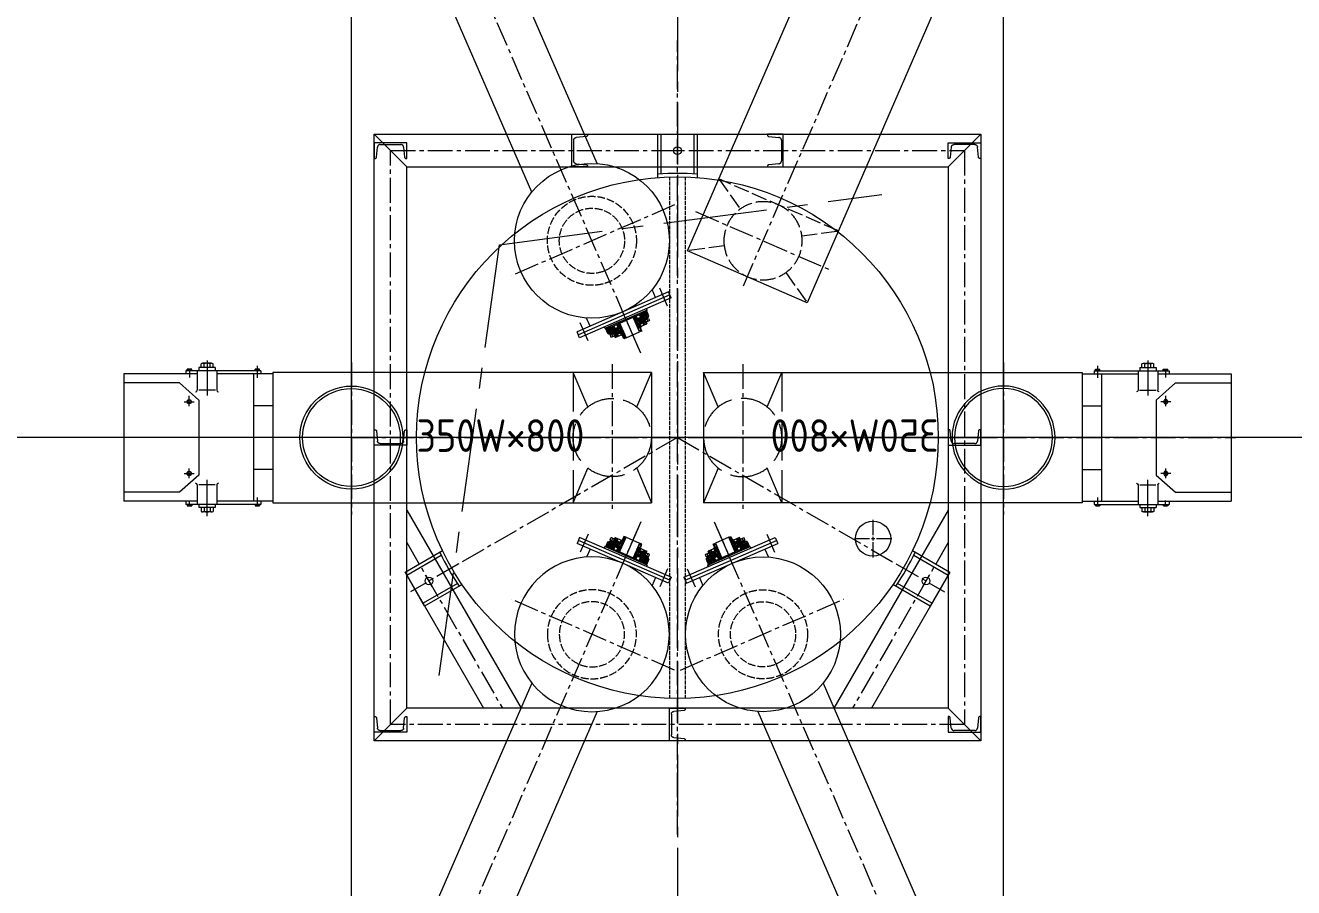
# Model space of a CAD drawing. Header units: millimetres. Extents: x 163705 to 1616509, y 81827 to 302547.
# Drawn here: x 1068985 to 1072875, y 145279 to 147924 of the extents above; entities that cross this region are included whole.
import ezdxf

# ---------------------------------------------------------------- set-up
doc = ezdxf.new("R2010")
doc.units = ezdxf.units.MM
doc.header["$LTSCALE"] = 10
for name, pattern in [('ACAD_ISO02W100', [15, 12, -3]), ('CENTER', [50.800000000000004, 31.75, -6.35, 6.35, -6.35]), ('CENTER2', [28.575000000000003, 19.05, -3.175, 3.175, -3.175])]:
    doc.linetypes.add(name, pattern=pattern)
for name, color, linetype, lineweight in [('1-中心线', 1, 'CENTER2', 0), ('1-剖面线', 8, 'Continuous', 0), ('1-文本', 4, 'Continuous', 0), ('1-标注', 3, 'Continuous', 0), ('1-虚线', 8, 'ACAD_ISO02W100', 0), ('1-设备轮廓', 2, 'Continuous', 18), ('1-轴线', 9, 'CENTER', 0)]:
    doc.layers.add(name, color=color, linetype=linetype, lineweight=lineweight)
doc.styles.add('HZ', font='gbenor.shx', dxfattribs={"bigfont": 'gbcbig.shx'})
doc.styles.get("Standard").update_dxf_attribs({"font": 'arial.ttf'})
doc.dimstyles.new('AM_GB50$2', dxfattribs={"dimscale": 50, "dimtxt": 3.5, "dimasz": 3.5, "dimexe": 1, "dimexo": 1, "dimgap": 1.5, "dimtad": 1, "dimdsep": 46, "dimtxsty": 'Standard', "dimcen": 0, "dimclrd": 256, "dimclre": 256, "dimclrt": 2, "dimadec": 0, "dimazin": 2, "dimtp": 0.1, "dimtm": 0.1, "dimtfac": 0.71, "dimtdec": 3, "dimtmove": 0, "dimatfit": 3, "dimfxl": 0, "dimlwd": -1, "dimlwe": -1, "dimarcsym": 0})

# ---------------------------------------------------------------- blocks, each defined once
blk = doc.blocks.new('10#')
blk.add_lwpolyline([(0, 1.164153218269348e-10), (48, 1.164153218269348e-10), (48, 2.564052239176817, 0.3853135861201811), (44.21791561986902, 6.74320843804162), (12.95421838830225, 9.869578161160462, -0.3853135861201812), (5.299999999988358, 18.32739427813794), (5.299999999988358, 50.00000000011642), (5.299999999988358, 81.67260572209489, -0.3853135861201812), (12.95421838830225, 90.13042183883954), (44.21791561986902, 93.2567915620748, 0.385313586120181), (48, 97.43594776082318), (48, 100.0000000001164), (0, 100.0000000001164), (0, 50.00000000011642)], format="xyb", close=True)
blk = doc.blocks.new('*U113')
at = {"layer": '1-中心线'}
for p, q in [((0, 10.8), (0, 57.5)), ((-57.5, 0), (-10.8, 0)), ((-5.4, 0), (5.4, 0)), ((0, -5.4), (0, 5.4)), ((10.8, 0), (57.5, 0)), ((0, -57.5), (0, -10.8))]:
    blk.add_line(p, q, dxfattribs=at)
blk = doc.blocks.new('A$C4D86169D1')
for p, q in [((-830.0000004007015, 829.9999999999418), (-930.0000004007015, 929.9999999999418)), ((830.0000004004687, 829.9999999999418), (930.0000004004687, 929.9999999999418)), ((-830, -222.3978297178401), (-479.13272240269, -830.1177812296082)), ((830, -222.3978297178401), (479.13272240269, -830.1177812296082)), ((-830, -422.3978297178401), (-594.6027762405574, -830.1177812296082)), ((830, -422.3978297178401), (594.6027762407903, -830.1177812296082)), ((-830.0000004007015, -829.9999999999418), (-930.0000004007015, -929.9999999999418)), ((830.0000004004687, -829.9999999999418), (930.0000004004687, -929.9999999999418))]:
    blk.add_line(p, q)
for points in [[(-930, 930), (930.11778122955, 930), (930.11778122955, -930.1177812296082), (-930, -930.1177812296082)], [(-830, 830), (830.11778122955, 830), (830.11778122955, -830.1177812296082), (-830, -830.1177812296082)]]:
    blk.add_lwpolyline(points, close=True)
at = {"layer": '1-中心线', "ltscale": 0.4}
for p, q in [((-7.566995918750763e-09, -1217.92550360637, -0.05273579608458812), (1.467997208237648e-07, 1217.925503686783, 0.05273579608458817)), ((-20.18415911751799, 880), (20.76031304523349, 880)), ((-995.9157921648584, 0), (980.9165051954333, 0)), ((0, 0), (-672.2575929183513, -388.1281022362527)), ((0, 0), (672.2575929183513, -388.1281022362527)), ((-830, -322.3978297178401), (-536.8677493217401, -830.1177812296082)), ((830, -322.3978297178401), (536.8677493217401, -830.1177812296082)), ((-672.2575929183513, -388.1281022362527), (-818.930888062343, -472.8099686705391)), ((672.2575929185841, -388.1281022361945), (818.930888062343, -472.8099686704809)), ((-752.0102757713757, -457.4799945498235), (-772.4825118528679, -422.0210415123147)), ((772.1944348891266, -422.5200054501765), (751.7221988076344, -457.9789584876853))]:
    blk.add_line(p, q, dxfattribs=at)
blk.add_lwpolyline([(-880, 880), (880.11778122955, 880), (880.11778122955, -880.1177812296082), (-880, -880.1177812296082)], close=True, dxfattribs=at)
at = {"layer": '1-虚线', "ltscale": 0.1}
for p, q in [((-24, 800), (-24, -800)), ((24, 800), (24, -800))]:
    blk.add_line(p, q, dxfattribs=at)
at = {"layer": '1-设备轮廓'}
for p, q in [((-50, 807.9473661429947), (-50, 930.0000000001746)), ((50, 930.0000000001746), (50, 807.9473661429947)), ((-830.4036255197134, -421.698729810887), (-724.7029440004844, -360.6724128823262)), ((724.7029440007173, -360.672412882268), (830.4036255197134, -421.6987298108288)), ((-674.7029440004844, -447.2749532607268), (-780.4036255197134, -508.3012701893458)), ((780.4036255197134, -508.3012701892876), (674.7029440007173, -447.2749532606686))]:
    blk.add_line(p, q, dxfattribs=at)
for points in [[(-60, 797.4238309665234), (-60, 930.0000000001746), (60, 930.0000000001746), (60, 797.4238309665234)], [(-660.5892952000722, -450.6734397103428), (-775.4036255197134, -516.9615242271684), (-835.4036255197134, -413.0384757730644), (-720.5892952000722, -346.7503912562388)], [(720.5892952000722, -346.7503912561806), (835.4036255197134, -413.0384757730062), (775.4036255197134, -516.9615242271102), (660.5892952000722, -450.6734397102846)]]:
    blk.add_lwpolyline(points, dxfattribs=at)
for centre, radius in [((0, 880), 12.00000000000001), ((0, 0), 800.0000000000002), ((600, -310), 54), ((-762.1023553302512, -440.0000000000582), 12.00000000000002), ((762.1023553302512, -439.9999999999418), 12.00000000000002)]:
    blk.add_circle(centre, radius, dxfattribs=at)
for centre, radius, start, end in [((0, 100), 710.0000000000001, 85.1523215209705, 94.84767847902951), ((-86.6025403784588, -50), 710.0000000000005, 205.1523215208773, 214.8476784791389), ((86.6025403784588, -50), 710.0000000000002, 325.152321520878, 334.8476784791227)]:
    blk.add_arc(centre, radius, start, end, dxfattribs=at)
at = {"layer": '1-中心线'}
blk.add_blockref('*U113', (600, -310), dxfattribs=at)
at = {"layer": '1-虚线'}
for p, rotation in [((-930.0000004007015, 903.9999999998836), 270), ((324.2880769637413, 930), 180), ((930.0000004004687, -23.88221877027536), 90), ((930.0000004004687, -903.9999999998836), 90)]:
    blk.add_blockref('10#', p, dxfattribs=dict(at, rotation=rotation))
at = {"layer": '1-虚线', "xscale": -1}
for p, rotation in [((-323.7119230362587, 930), 180), ((930.0000004004687, 903.9999999998836), 89.99999999999993), ((-930.0000004007015, -23.88221877027536), 270), ((-24, -830.1177812296082), 180), ((-930.0000004007015, -903.9999999998836), 270)]:
    blk.add_blockref('10#', p, dxfattribs=dict(at, rotation=rotation))
blk = doc.blocks.new('UCF209')
at = {"layer": '1-虚线'}
h = blk.add_hatch(dxfattribs=at)
h.set_pattern_fill('ANSI31', color=256, angle=120, style=0)
h.set_pattern_definition([(165, (-5313.952276296426, -2187.903031016817), (-0.8217504682005041, -3.066814498467791), [])])
edge = h.paths.add_edge_path()
edge.add_line((-12, 52.49999999999955), (-35, 52.49999999999955))
edge.add_line((-12, 68.49999999999955), (-12, 52.49999999999955))
edge.add_line((-12, 68.49999999999955), (3, 68.49999999999955))
edge.add_line((3, 68.49999999999955), (3, 52.49999999999955))
edge.add_line((0, 52.49999999999955), (3, 52.49999999999955))
edge.add_line((0, 52.49999999999955), (0, 42.49999999999955))
edge.add_line((0, 42.49999999999955), (-35, 42.49999999999955))
edge.add_line((-35, 52.49999999999955), (-35, 42.49999999999955))
edge = h.paths.add_edge_path()
edge.add_line((-12, -52.50000000000045), (-35, -52.50000000000045))
edge.add_line((-35, -42.50000000000045), (-35, -52.50000000000045))
edge.add_line((0, -42.50000000000045), (-35, -42.50000000000045))
edge.add_line((0, -42.50000000000045), (0, -52.50000000000045))
edge.add_line((0, -52.50000000000045), (3, -52.50000000000045))
edge.add_line((3, -52.50000000000045), (3, -68.50000000000045))
edge.add_line((-12, -68.50000000000045), (3, -68.50000000000045))
edge.add_line((-12, -52.50000000000045), (-12, -68.50000000000045))
h = blk.add_hatch(dxfattribs=at)
h.set_pattern_fill('ANSI31', color=256, angle=30, style=0)
h.set_pattern_definition([(74.99999999999999, (-5313.952276296426, -2187.903031016817), (-3.066814498467791, 0.8217504682005039), [])])
edge = h.paths.add_edge_path()
edge.add_line((-28.5, 35.29999999999973), (-23.14246303549953, 35.29999999999973))
edge.add_line((-28.5, 41.4246303543996), (-28.5, 35.29999999999973))
edge.add_spline(control_points=[(-28.5, 41.4246303543996), (-27.9688452137998, 41.54644122939953), (-27.43544611899779, 41.65801497999973), (-26.89999999999782, 41.7593103391996)], knot_values=[0, 0, 0, 0, 1, 1, 1, 1], weights=[1, 0.9998767124, 0.9998767124, 1], degree=3, periodic=0)
edge.add_line((-26.89999999999782, 35.29999999999973), (-26.89999999999782, 41.7593103391996))
edge.add_line((-26.89999999999782, 35.29999999999973), (-23.89999999999782, 35.29999999999973))
edge.add_line((-23.89999999999782, 35.29999999999973), (-23.89999999999782, 42.2165844189999))
edge.add_spline(control_points=[(-23.89999999999782, 42.21658441899945), (-19.07819745919915, 42.77624202209972), (-14.23134884419778, 42.50968080959956), (-9.5, 41.4246303543996)], knot_values=[0, 0, 0, 0, 1, 1, 1, 1], weights=[1, 0.9903342112000001, 0.9903342112000001, 1], degree=3, periodic=0)
edge.add_line((-9.5, 41.4246303543996), (-9.5, 35.29999999999973))
edge.add_line((-14.85753696459869, 35.29999999999973), (-9.5, 35.29999999999973))
edge.add_spline(control_points=[(-23.14246303549953, 35.29999999999973), (-20.9539919978979, 38.53773584909959), (-17.04600800219669, 38.53773584909959), (-14.85753696459869, 35.29999999999973)], knot_values=[0, 0, 0, 0, 1, 1, 1, 1], weights=[1, 0.7066666667, 0.7066666667, 1], degree=3, periodic=0)
edge = h.paths.add_edge_path()
edge.add_line((-9.5, -35.30000000000018), (-9.5, -41.42463035440005))
edge.add_spline(control_points=[(-28.5, -41.42463035440051), (-22.22100024939937, -42.86460693649997), (-15.77899975069886, -42.86460693649997), (-9.5, -41.42463035440051)], knot_values=[0, 0, 0, 0, 1, 1, 1, 1], weights=[1, 0.9831314565000001, 0.9831314565000001, 1], degree=3, periodic=0)
edge.add_line((-28.5, -35.30000000000018), (-28.5, -41.42463035440005))
edge.add_line((-28.5, -35.30000000000018), (-23.14246303549953, -35.30000000000018))
edge.add_spline(control_points=[(-23.14246303549953, -35.30000000000018), (-20.9539919978979, -38.53773584900046), (-17.04600800219669, -38.53773584900046), (-14.85753696459869, -35.30000000000018)], knot_values=[0, 0, 0, 0, 1, 1, 1, 1], weights=[1, 0.7066666667, 0.7066666667, 1], degree=3, periodic=0)
edge.add_line((-14.85753696459869, -35.30000000000018), (-9.5, -35.30000000000018))
h = blk.add_hatch(dxfattribs=at)
h.set_pattern_fill('ANSI31', color=256, style=0)
h.set_pattern_definition([(45, (-5313.952276296426, -2187.903031016817), (-2.245064030267288, 2.245064030267288), [])])
edge = h.paths.add_edge_path()
edge.add_line((-49.19999999999709, 22.49999999999955), (3.623767952376511e-12, 22.49999999999955))
edge.add_line((-49.19999999999709, 29.69999999999982), (-49.19999999999709, 22.5))
edge.add_line((-49.19999999999709, 29.69999999999982), (-45.19999999999709, 29.69999999999982))
edge.add_line((-45.19999999999709, 22.49999999999955), (-45.19999999999709, 29.69999999999936))
edge.add_line((-45.19999999999709, 22.49999999999955), (-37.19999999999709, 22.49999999999955))
edge.add_line((-37.19999999999709, 22.49999999999955), (-37.19999999999709, 29.69999999999936))
edge.add_line((-37.19999999999709, 29.69999999999982), (-23.14246303549589, 29.69999999999982))
edge.add_spline(control_points=[(-14.85753696459869, 29.69999999999982), (-17.04600800219669, 26.46226415099954), (-20.9539919978979, 26.46226415099954), (-23.14246303549953, 29.69999999999982)], knot_values=[0, 0, 0, 0, 1, 1, 1, 1], weights=[1, 0.7066666667, 0.7066666667, 1], degree=3, periodic=0)
edge.add_line((-14.85753696459869, 29.69999999999982), (-1.77635683940025e-15, 29.69999999999982))
edge.add_line((0, 29.69999999999982), (0, 22.5))
edge = h.paths.add_edge_path()
edge.add_line((0, -22.50000000000045), (0, -29.70000000000027))
edge.add_line((-14.85753696459869, -29.70000000000027), (-1.77635683940025e-15, -29.70000000000027))
edge.add_spline(control_points=[(-14.85753696459869, -29.70000000000027), (-17.04600800219669, -26.46226415089993), (-20.9539919978979, -26.46226415089993), (-23.14246303549953, -29.70000000000027)], knot_values=[0, 0, 0, 0, 1, 1, 1, 1], weights=[1, 0.7066666667, 0.7066666667, 1], degree=3, periodic=0)
edge.add_line((-49.19999999999709, -29.70000000000027), (-23.14246303549589, -29.70000000000027))
edge.add_line((-49.19999999999709, -22.50000000000045), (-49.19999999999709, -29.70000000000027))
edge.add_line((-49.19999999999709, -22.50000000000045), (3.623767952376511e-12, -22.50000000000045))
for p, q in [((-35, 29.69999999999982), (-35, 52.49999999999955)), ((-12, 52.49999999999955), (-35, 52.49999999999955)), ((0, 42.49999999999955), (-35, 42.49999999999955)), ((-19, 42.49999999999955), (-35, 42.49999999999955)), ((-29.89999999999782, 62.99999999999955), (-28.9621778264991, 64.62435565299984)), ((-29.89999999999782, 62.99987709689958), (-29.89999999999782, 52.49999984059968)), ((-22.19999999999709, 64.62435565299984), (-28.9621778264991, 64.62435565299984)), ((-22.19999999999709, 58.56217782649946), (-28.9621778264991, 58.56217782649946)), ((-28.5, 41.4246303543996), (-28.5, 29.69999999999982)), ((-23.89999999999782, 42.21658441899945), (-26.89999999999782, 41.7593103391996)), ((-26.89999999999782, 35.29999999999973), (-26.89999999999782, 41.7593103391996)), ((-23.89999999999782, 35.29999999999973), (-23.89999999999782, 42.21658441899945)), ((-22.19999999999709, 52.50000100049965), (-22.19999999999709, 64.62435565299984)), ((-21.09999999999854, 61.89999999999964), (-22.19999999999709, 62.99999999999955)), ((-21.09999999999854, 52.49999999999955), (-21.09999999999854, 63.19999999999982)), ((-17.5, 63.19999999999982), (-21.09999999999854, 63.19999999999982)), ((-17.5, 52.49999999999955), (-17.5, 66.49999999999955)), ((-15, 66.49999999999955), (-17.5, 66.49999999999955)), ((-15, 52.49999999999955), (-15, 68.49999999999955)), ((-15, 68.49999999999955), (3, 68.49999999999955)), ((-12, 68.49999999999955), (-12, 52.49999999999955)), ((-9.5, 41.4246303543996), (-9.5, 29.69999999999982)), ((0, 22.49999999999955), (0, 52.49999999999955)), ((0, 52.49999999999955), (3, 52.49999999999955)), ((3, 68.49999999999955), (3, 22.49999999999955)), ((-49.19999999999709, 29.69999999999982), (-49.19999999999709, 22.49999999999955)), ((-45.19999999999709, 29.69999999999982), (-49.19999999999709, 29.69999999999982)), ((-45.19999999999709, 29.69999999999982), (-44.39999999999782, 30.49999999999955)), ((-45.19999999999709, 22.49999999999955), (-45.19999999999709, 29.69999999999982)), ((-45.19999999999709, 29.69999999999982), (-37.19999999999709, 29.69999999999982)), ((-44.39999999999782, 22.49999999999955), (-45.19999999999709, 23.29999999999973)), ((-45.19999999999709, 23.29999999999973), (-37.19999999999709, 23.29999999999973)), ((-44.79999999999927, 22.90000000000055), (-44.79999999999927, 30.099999999999)), ((-44.39999999999782, 30.49999999999955), (-38, 30.49999999999955)), ((-37.19999999999709, 29.69999999999982), (-38, 30.49999999999955)), ((-38, 22.49999999999955), (-37.19999999999709, 23.29999999999973)), ((-37.59999999999854, 22.90000000000009), (-37.59999999999854, 30.09999999999945)), ((-37.19999999999709, 22.49999999999955), (-37.19999999999709, 29.69999999999982)), ((-23.14246303549953, 29.69999999999982), (-37.19999999999709, 29.69999999999982)), ((-28.5, 35.29999999999973), (-23.14246303549953, 35.29999999999973)), ((-14.85753696459869, 35.29999999999973), (-9.5, 35.29999999999973)), ((-14.85753696459869, 29.69999999999982), (0, 29.69999999999982)), ((-49.19999999999709, -22.50000000000045), (-49.19999999999709, -29.70000000000027)), ((-49.19999999999709, -29.70000000000027), (-23.14246303549953, -29.70000000000027)), ((-35, -52.50000000000045), (-35, -29.70000000000027)), ((-28.5, -41.42463035440051), (-28.5, -29.70000000000027)), ((-28.5, -35.30000000000018), (-23.14246303549953, -35.30000000000018)), ((-14.85753696459869, -29.70000000000027), (0, -29.70000000000027)), ((-14.85753696459869, -35.30000000000018), (-9.5, -35.30000000000018)), ((-9.5, -41.42463035440051), (-9.5, -29.70000000000027)), ((0, -52.50000000000045), (0, -22.50000000000045)), ((3, -22.50000000000045), (3, -68.50000000000045)), ((0, -42.50000000000045), (-35, -42.50000000000045)), ((-19, -42.50000000000045), (-35, -42.50000000000045)), ((-12, -52.50000000000045), (-35, -52.50000000000045)), ((-29.89999999999782, -52.50000015940032), (-29.89999999999782, -62.99987709680045)), ((-29.89999999999782, -63.00000000000045), (-28.9621778264991, -64.6243556530003)), ((-22.19999999999709, -58.56217782650037), (-28.9621778264991, -58.56217782650037)), ((-22.19999999999709, -64.6243556530003), (-28.9621778264991, -64.6243556530003)), ((-22.19999999999709, -64.6243556530003), (-22.19999999999709, -52.49999899950035)), ((-21.09999999999854, -61.90000000000055), (-22.19999999999709, -63.00000000000045)), ((-21.09999999999854, -63.19993507800018), (-21.09999999999854, -52.50000000000045)), ((-17.5, -63.20000000000027), (-21.09999999999854, -63.20000000000027)), ((-17.5, -66.50000000000045), (-17.5, -52.50000000000045)), ((-15, -66.50000000000045), (-17.5, -66.50000000000045)), ((-15, -68.50000000000045), (-15, -52.50000000000045)), ((-15, -68.50000000000045), (3, -68.50000000000045)), ((-12, -52.50000000000045), (-12, -68.50000000000045)), ((0, -52.50000000000045), (3, -52.50000000000045))]:
    blk.add_line(p, q)
for centre in [(-19, 32.49999999999955), (-19, -32.50000000000045)]:
    blk.add_circle(centre, 5)
for start, end in [(100.7125798360321, 102.9164173475355), (77.08358265246453, 96.62058958898419), (257.0835826525716, 282.9164173474284)]:
    blk.add_arc((-19, -4.547473508864641e-13), 42.5, start, end)
for points, knots in [([(-28.9621778264991, 64.62435565299984), (-29.10207014119806, 64.38205505639962), (-29.35897661939816, 63.89459497789949), (-29.66157472049963, 63.13875929809956), (-29.85518031759784, 62.37047265079946), (-29.89999999569773, 61.85034181239962), (-29.89999999999782, 61.59326673979967)], [0, 0, 0, 0, 0.2616425824, 0.5144966047, 0.7595944208, 1, 1, 1, 1]), ([(-29.89999999999782, 61.59326673979967), (-29.89999997289851, 61.33619124119969), (-29.855180444898, 60.81605979909955), (-29.66157422669858, 60.04777284919965), (-29.3589762285992, 59.29193759959981), (-29.10206993159954, 58.80447806009943), (-28.9621778264991, 58.56217782649946)], [0, 0, 0, 0, 0.2404059757, 0.4855039262, 0.7383578115999999, 1, 1, 1, 1]), ([(-28.9621778264991, 58.56217782649946), (-29.24651387839913, 57.5772088500994), (-29.60197244359733, 56.07559609429973), (-29.8562373534005, 54.0389314058998), (-29.9000000080996, 53.01279445699947), (-29.89999999999782, 52.50000000039972)], [0, 0, 0, 0, 0.499901179, 0.7499517164, 1, 1, 1, 1]), ([(-29.89999999999782, -52.49999999960028), (-29.8999999919979, -53.01279449910044), (-29.85623737159767, -54.03893150320027), (-29.60197240809794, -56.0755961875002), (-29.24651386349797, -57.57720890140035), (-28.9621778264991, -58.56217782650037)], [0, 0, 0, 0, 0.2500483045, 0.5000988473, 1, 1, 1, 1]), ([(-28.9621778264991, -58.56217782650037), (-29.10207031199752, -58.80447871890055), (-29.35897691559876, -59.29193920060061), (-29.6615751424979, -60.04777520380048), (-29.85518018560106, -60.81606161990021), (-29.89999999410065, -61.33619200260046), (-29.89999999999782, -61.59326673950045)], [0, 0, 0, 0, 0.2616429035, 0.514496999, 0.7595947332999999, 1, 1, 1, 1]), ([(-29.89999999999782, -61.59326673950045), (-29.90000000589862, -61.85034149790044), (-29.85518018549919, -62.37047191040028), (-29.66157512149948, -63.13875833060047), (-29.35897690209822, -63.89459431380055), (-29.10207030709716, -64.38205476890062), (-28.9621778264991, -64.6243556530003)], [0, 0, 0, 0, 0.2404052867, 0.4855030271, 0.7383571058, 1, 1, 1, 1])]:
    blk.add_open_spline(points, degree=3, knots=knots)
at = {"layer": '1-中心线'}
for p, q in [((1.342041142706876, 32.49999999999955), (-37.59744239826978, 32.49999999999955)), ((1.092991928177071, -32.50000000000045), (-37.24817751062801, -32.50000000000045))]:
    blk.add_line(p, q, dxfattribs=at)
blk = doc.blocks.new('∅219×1500')
for p, q in [((2087.5, 153.0000000004657), (2087.5, -153)), ((2107.5, 153.0000000004657), (2087.5, 153.0000000004657)), ((2097.5, 153.0000000004657), (2097.5, -153)), ((2107.5, 153.0000000004657), (2107.5, -153)), ((1639.248962042853, 109.5), (200, 109.5)), ((2087.5, 109.5), (2060.751037956681, 109.5)), ((2112.5, 70.99999999962165), (2107.5, 70.99999999962165)), ((2112.5, 70.99999999962165), (2112.50000000502, -70.99999999949068)), ((2112.500000002532, -70.99999999949068), (2107.500000002517, -70.9999999996653)), ((1639.248962042853, -109.5), (200, -109.5)), ((2087.5, -109.5), (2060.751037956681, -109.5)), ((2107.5, -153), (2087.5, -153))]:
    blk.add_line(p, q)
for points in [[(2112.5, -22.49999999992724), (2164.699999999997, -22.49999999992724), (2164.699999999997, 22.50000000007276), (2112.5, 22.50000000007276)], [(2112.5, 22.50000000007276), (2112.5, -22.49999999992724)], [(2115.5, -22.49999999992724), (2115.5, 22.50000000007276)]]:
    blk.add_lwpolyline(points)
blk.add_circle((1850, 0), 237.49999999996)
at = {"layer": '1-中心线', "ltscale": 0.4}
for p, q in [((1850, 276.362177035553), (1850, -270.185845967455)), ((2226, 0), (-831.0824712244066, 0))]:
    blk.add_line(p, q, dxfattribs=at)
at = {"layer": '1-中心线'}
for p, q in [((2126.500957870856, 133.0000000004657), (2066.500957870856, 133.0000000004657)), ((2126.500957870856, -133), (2066.500957870856, -133))]:
    blk.add_line(p, q, dxfattribs=at)
at = {"layer": '1-中心线', "ltscale": 3}
blk.add_line((2210.800000000003, 2.328306436538696e-10), (2115.469934727385, 2.328306436538696e-10), dxfattribs=at)
at = {"layer": '1-虚线', "ltscale": 0.2}
for radius in [136.5, 100]:
    blk.add_circle((1850, 0), radius, dxfattribs=at)
at = {"xscale": -1}
blk.add_blockref('UCF209', (2115.5, 7.275957614183426e-11), dxfattribs=at)
blk = doc.blocks.new('350W×1900')
for p, q in [((1969.999999999993, 199.9999999999884), (-241.4424835859099, 200.0000000000038)), ((1969.999999999993, -200.0000000000116), (1969.999999999993, 199.9999999999884)), ((-241.4424835859099, -199.9999999999962), (1969.999999999993, -200.0000000000116))]:
    blk.add_line(p, q)
at = {"layer": '1-中心线', "lineweight": 18, "ltscale": 0.4}
blk.add_line((1849.999999999985, 225.5034084462424), (1850, -225.5034084462494), dxfattribs=at)
at = {"layer": '1-中心线', "ltscale": 0.4}
blk.add_line((2001.066454600759, -1.074340616469271e-11), (-712.1439725465752, 3.808509063674137e-12), dxfattribs=at)
at = {"layer": '1-虚线', "ltscale": 0.4}
for p, q in [((1729.999999999996, -200.0000000000116), (1729.999999999996, 199.9999999999884)), ((1729.999999999996, 199.9999999999884), (1788.260509348692, 102.8991510854972)), ((1911.739490651295, 102.8991510854963), (1969.999999999993, 199.9999999999884)), ((1788.260509348692, -102.8991510855164), (1729.999999999996, -200.0000000000099)), ((1911.739490651294, -102.8991510855159), (1969.999999999993, -200.0000000000116))]:
    blk.add_line(p, q, dxfattribs=at)
blk.add_circle((1849.999999999993, -9.464429240324534e-12), 120, dxfattribs=at)
blk = doc.blocks.new('350w×850')
for p, q in [((-697.6935112633946, 194.9999999999891), (-697.6935112633946, -195.0000000000109)), ((-472.8331356526614, 195.0000000000036), (-697.6935112633946, 195.0000000000036)), ((-507.6935112633946, 205.0000000000036), (-507.6935112633946, 195.0000000000036)), ((-277.6935112633946, 205.0000000000036), (-507.6935112633946, 205.0000000000036)), ((-503.6217144936818, 205.0000000000036), (-503.6217144936672, 209.3009497614148)), ((-489.7653080331074, 205.0000000000036), (-503.6217144936672, 205.0000000000036)), ((-500.1576128785091, 209.8000000000065), (-501.8896636861464, 209.7999999999629)), ((-491.4973588406865, 209.8000000000065), (-500.1576128785091, 209.8000000000065)), ((-500.1576128785091, 205.0000000000036), (-500.1576128785382, 209.3009497614439)), ((-493.2294096482801, 205.0000000000036), (-493.2294096482801, 209.3009497614585)), ((-489.7653080331074, 205.0000000000036), (-489.765308033122, 209.3009497614585)), ((-472.8331356526614, 205.0000000000036), (-472.8331356526614, 145.0000000000036)), ((-467.8331356526469, 215.0000000000036), (-467.8331356526469, 205.0000000000036)), ((-417.8331356526614, 215.0000000000036), (-467.8331356526469, 215.0000000000036)), ((-461.3083442667703, 215.0000000000036), (-461.3083442667266, 226.4691993637716)), ((-461.3083442667703, 215.0000000000036), (-461.3083442667266, 226.4691993637716)), ((-424.3579270385962, 215.0000000000036), (-461.3083442667266, 215.0000000000036)), ((-424.3579270385962, 215.0000000000036), (-461.3083442667266, 215.0000000000036)), ((-452.0707399596722, 227.799999999992), (-456.6895421133668, 227.7999999999047)), ((-452.0707399596722, 227.799999999992), (-456.6895421133668, 227.7999999999047)), ((-428.9767291921453, 227.799999999992), (-452.0707399596722, 227.799999999992)), ((-428.9767291921453, 227.799999999992), (-452.0707399596722, 227.799999999992)), ((-452.0707399596722, 215.0000000000036), (-452.0707399597159, 226.4691993638298)), ((-452.0707399596722, 215.0000000000036), (-452.0707399597159, 226.4691993638298)), ((-433.5955313456943, 215.0000000000036), (-433.5955313456943, 226.469199363888)), ((-433.5955313456943, 215.0000000000036), (-433.5955313456943, 226.469199363888)), ((-424.3579270385962, 215.0000000000036), (-424.3579270386399, 226.4691993639026)), ((-424.3579270385962, 215.0000000000036), (-424.3579270386399, 226.4691993639026)), ((-417.8331356526614, 215.0000000000036), (-417.8331356526614, 205.0000000000036)), ((-412.8331356526614, 205.0000000000036), (-412.8331356526614, 145.0000000000036)), ((-241.4424835858663, 195.0000000000036), (-412.8331356526614, 195.0000000000036)), ((-300.8067029544181, 195.0000000000036), (-300.8067029544181, -194.9999999999964)), ((-295.6217144936818, 205.0000000000036), (-295.6217144936672, 209.3009497614148)), ((-281.7653080331074, 205.0000000000036), (-295.6217144936672, 205.0000000000036)), ((-292.1576128785091, 209.799999999992), (-293.8896636861464, 209.7999999999629)), ((-283.4973588406865, 209.799999999992), (-292.1576128785091, 209.799999999992)), ((-292.1576128785091, 205.0000000000036), (-292.1576128785382, 209.3009497614294)), ((-285.2294096482801, 205.0000000000036), (-285.2294096482801, 209.3009497614585)), ((-281.7653080331074, 205.0000000000036), (-281.765308033122, 209.3009497614585)), ((-277.6935112633946, 205.0000000000036), (-277.6935112633946, 195.0000000000036)), ((920.0000000000372, 199.9999999999866), (-241.4424835858663, 200.0000000000036)), ((-241.4424835858663, 200.0000000000036), (-241.4424835858663, -199.9999999999964)), ((920.0000000000396, 199.9999999999855), (920.0000000000479, -200.0000000000128)), ((-527.6935112633946, 167.5000000000036), (-697.6935112633946, 167.5000000000036)), ((-467.6935112633946, 115.0000000000036), (-527.6935112633946, 167.5000000000036)), ((-417.2148546260578, 145.0000000000036), (-468.4514166792796, 145.0000000000036)), ((-467.6935112633946, 115.0000000000036), (-467.6935112633946, -114.9999999999964)), ((-241.4424835858663, 97.50000000000364), (-300.8067029544181, 97.50000000000364)), ((-467.6935112633946, -114.9999999999964), (-527.6935112633946, -167.4999999999964)), ((-241.4424835858663, -97.49999999999636), (-300.8067029544181, -97.49999999999636)), ((-472.833135652676, -145.0000000000109), (-472.8331356526614, -204.9999999999964)), ((-418.151910494169, -145.0000000000109), (-467.5143608113285, -145.0000000000109)), ((-412.8331356526614, -145.0000000000109), (-412.8331356526614, -204.9999999999964)), ((-527.6935112633946, -167.4999999999964), (-697.6935112633946, -167.4999999999964)), ((-472.8331356526614, -194.9999999999964), (-697.6935112633946, -194.9999999999964)), ((-507.6935112633946, -194.9999999999964), (-507.6935112633946, -204.9999999999964)), ((-277.6935112633946, -204.9999999999964), (-507.6935112633946, -204.9999999999964)), ((-489.7653080331074, -205.0000000000109), (-503.6217144936672, -205.0000000000109)), ((-503.6217144936818, -205.0000000000109), (-503.6217144936672, -209.3009497614221)), ((-500.1576128785091, -209.8000000000138), (-501.8896636861464, -209.7999999999702)), ((-500.1576128785091, -205.0000000000109), (-500.1576128785382, -209.3009497614512)), ((-491.4973588406865, -209.8000000000138), (-500.1576128785091, -209.8000000000138)), ((-493.2294096482801, -205.0000000000109), (-493.2294096482801, -209.3009497614657)), ((-489.7653080331074, -205.0000000000109), (-489.765308033122, -209.3009497614657)), ((-467.8331356526323, -204.9999999999964), (-467.8331356526323, -215.0000000000109)), ((-417.8331356526614, -215.0000000000109), (-467.8331356526469, -215.0000000000109)), ((-417.8331356526614, -215.0000000000109), (-467.8331356526469, -215.0000000000109)), ((-424.3579270385962, -215.0000000000109), (-461.3083442667266, -215.0000000000109)), ((-461.3083442667703, -215.0000000000109), (-461.3083442667266, -226.4691993637789)), ((-424.3579270385962, -215.0000000000109), (-461.3083442667266, -215.0000000000109)), ((-461.3083442667703, -215.0000000000109), (-461.3083442667266, -226.4691993637789)), ((-452.0707399596722, -227.7999999999993), (-456.6895421133668, -227.799999999912)), ((-452.0707399596722, -227.7999999999993), (-456.6895421133668, -227.799999999912)), ((-452.0707399596722, -215.0000000000109), (-452.0707399597159, -226.4691993638371)), ((-452.0707399596722, -215.0000000000109), (-452.0707399597159, -226.4691993638371)), ((-428.9767291921453, -227.7999999999993), (-452.0707399596722, -227.7999999999993)), ((-428.9767291921453, -227.7999999999993), (-452.0707399596722, -227.7999999999993)), ((-433.5955313456943, -215.0000000000109), (-433.5955313456943, -226.4691993638953)), ((-433.5955313456943, -215.0000000000109), (-433.5955313456943, -226.4691993638953)), ((-424.3579270385962, -215.0000000000109), (-424.3579270386399, -226.4691993639099)), ((-424.3579270385962, -215.0000000000109), (-424.3579270386399, -226.4691993639099)), ((-417.8331356526614, -204.9999999999964), (-417.8331356526614, -215.0000000000109)), ((-241.4424835858663, -194.9999999999964), (-412.8331356526614, -194.9999999999964)), ((-281.7653080331074, -205.0000000000109), (-295.6217144936672, -205.0000000000109)), ((-295.6217144936818, -205.0000000000109), (-295.6217144936672, -209.3009497614221)), ((-292.1576128785091, -209.7999999999993), (-293.8896636861464, -209.7999999999702)), ((-292.1576128785091, -205.0000000000109), (-292.1576128785382, -209.3009497614366)), ((-283.4973588406865, -209.7999999999993), (-292.1576128785091, -209.7999999999993)), ((-285.2294096482801, -205.0000000000109), (-285.2294096482801, -209.3009497614657)), ((-281.7653080331074, -205.0000000000109), (-281.765308033122, -209.3009497614657)), ((-277.6935112633946, -194.9999999999964), (-277.6935112633946, -204.9999999999964)), ((-241.4424835858663, -199.9999999999964), (920.0000000000501, -200.0000000000128))]:
    blk.add_line(p, q)
for points in [[(-501.1576128785237, 104.0000000000036), (-504.6217144936672, 110.0000000000036), (-501.1576128785237, 116.0000000000036), (-494.2294096482656, 116.0000000000036), (-490.765308033122, 110.0000000000036), (-494.2294096482656, 104.0000000000036)], [(-501.1576128785237, -115.9999999999964), (-504.6217144936672, -109.9999999999964), (-501.1576128785237, -103.9999999999964), (-494.2294096482656, -103.9999999999964), (-490.765308033122, -109.9999999999964), (-494.2294096482656, -115.9999999999964)]]:
    blk.add_lwpolyline(points, close=True)
for centre, radius in [((4.365574568510056e-11, -3.268496584496461e-12), 158), ((4.365574568510056e-11, -3.268496584496461e-12), 150), ((-497.6935112633946, 110.0000000000036), 6), ((-497.6935112633946, -109.9999999999964), 6)]:
    blk.add_circle(centre, radius)
for centre, radius, start, end in [((-501.8896636860736, 206.5447654667405), 3.255234533227576, 57.85378316567922, 122.1462168343208), ((-496.6935112634092, 200.80020282025), 9, 67.36245657748452, 112.6375434225155), ((-491.4973588406865, 206.5447654667696), 3.255234533227576, 57.85378316567922, 122.1462168382524), ((-456.6895421131776, 219.1193745779638), 8.680625421940205, 57.85378316567922, 122.1462168343208), ((-456.6895421131776, 219.1193745779638), 8.680625421940205, 57.85378316567922, 122.1462168343208), ((-442.8331356527051, 203.8005408540084), 24, 67.36245657748452, 112.6375434225155), ((-442.8331356527051, 203.8005408540084), 24, 67.36245657748452, 112.6375434225155), ((-428.9767291921453, 219.1193745780656), 8.680625421940205, 57.85378316567922, 122.1462168382524), ((-428.9767291921453, 219.1193745780656), 8.680625421940205, 57.85378316567922, 122.1462168382524), ((-293.8896636860736, 206.5447654667259), 3.255234533227576, 57.85378316567922, 122.1462168343208), ((-288.6935112634092, 200.80020282025), 9, 67.36245657748452, 112.6375434225155), ((-283.4973588406865, 206.5447654667696), 3.255234533227576, 57.85378316567922, 122.1462168382524), ((-477.833135652676, 145.0000000000036), 5, 270, 0), ((-407.8331356526614, 145.0000000000036), 5, 180, 270), ((-477.833135652676, -145.0000000000109), 5, 0, 90), ((-407.8331356526614, -145.0000000000109), 5, 90, 180), ((-501.8896636860736, -206.5447654667478), 3.255234533227576, 237.8537831656793, 302.1462168343207), ((-496.6935112634092, -200.8002028202573), 9, 247.3624565774846, 292.6375434225155), ((-491.4973588406865, -206.5447654667769), 3.255234533227576, 237.8537831617476, 302.1462168343207), ((-456.6895421131776, -219.119374577971), 8.680625421940205, 237.8537831656793, 302.1462168343207), ((-456.6895421131776, -219.119374577971), 8.680625421940205, 237.8537831656793, 302.1462168343207), ((-442.8331356527051, -203.8005408540157), 24, 247.3624565774846, 292.6375434225155), ((-442.8331356527051, -203.8005408540157), 24, 247.3624565774846, 292.6375434225155), ((-428.9767291921453, -219.1193745780583), 8.680625421940205, 237.8537831617476, 302.1462168343207), ((-428.9767291921453, -219.1193745780583), 8.680625421940205, 237.8537831617476, 302.1462168343207), ((-293.8896636860736, -206.5447654667332), 3.255234533227576, 237.8537831656793, 302.1462168343207), ((-288.6935112634092, -200.8002028202573), 9, 247.3624565774846, 292.6375434225155), ((-283.4973588406865, -206.5447654667769), 3.255234533227576, 237.8537831617476, 302.1462168343207)]:
    blk.add_arc(centre, radius, start, end)
at = {"layer": '1-中心线'}
for p, q in [((-442.8331356526614, 236.2358190928971), (-442.8331356526614, 128.6552219198238)), ((-496.6935112634092, 210.7915071255156), (-496.6935112634237, 204.017765654502)), ((-496.6935112633946, 205.0000000000036), (-496.6935112633946, 184.2725466274896)), ((-288.6935112633946, 220.4708498298605), (-288.6935112633946, 183.3024180589746)), ((-288.6935112634092, 210.7915071255156), (-288.6935112634237, 204.017765654502)), ((-497.6935112633946, 96.44695390336346), (-497.6935112633946, 127.6751001901466)), ((-512.6935112633946, 110.0000000000036), (-482.6935112633946, 110.0000000000036)), ((-512.6935112633946, -109.9999999999964), (-482.6935112633946, -109.9999999999964)), ((-497.6935112633946, -124.8092359821858), (-497.6935112633946, -94.81044722505249)), ((-442.8331356527051, -241.0344557764438), (-442.8331356527488, -129.931561929403)), ((-412.8331356526614, -145.0000000000109), (-412.8932899601496, -145.0000000000109)), ((-496.6935112634092, -210.7915071255229), (-496.6935112634237, -192.9780496904095)), ((-288.6935112633946, -183.8372502102247), (-288.6935112633946, -204.9999999999964)), ((-288.6935112634092, -210.7915071255229), (-288.6935112634237, -204.0177656545093))]:
    blk.add_line(p, q, dxfattribs=at)
at = {"layer": '1-中心线', "ltscale": 0.4}
for p, q in [((4.365574568510056e-11, 229.8959837953989), (4.365574568510056e-11, -236.3828645044159)), ((920.0000000000437, -1.311661890213145e-11), (-712.1439725465316, 3.637978807091713e-12))]:
    blk.add_line(p, q, dxfattribs=at)
at = {"layer": '1-中心线', "lineweight": 18, "ltscale": 0.4}
blk.add_line((800.0000000000291, 225.5034084462422), (800.0000000000437, -225.5034084462495), dxfattribs=at)
at = {"layer": '1-虚线'}
for p, q in [((680.0000000000374, 199.99999999999), (680.0000000000263, -200.0000000000085)), ((725.0365942935059, 93.70425713315454), (680.0000000000374, 199.99999999999)), ((874.9634057065743, 93.70425713316021), (920.0000000000379, 199.9999999999855)), ((680.0000000000264, -200.0000000000085), (725.0365942935072, -93.70425713316278)), ((874.963405706571, -93.7042571331701), (920.0000000000479, -200.0000000000128))]:
    blk.add_line(p, q, dxfattribs=at)
blk.add_circle((800.0000000000437, -3.637978807091713e-12), 120, dxfattribs=at)
at = {"layer": '1-文本', "style": 'HZ'}
blk.add_text('350W×800', height=100, dxfattribs=at).set_placement((199.5826708041159, -43.98285397654718))
blk = doc.blocks.new('*D802')
at = {"layer": '1-标注', "transparency": 16777216}
for start, end in [(16.86444497536073, 33.72888995072137), (293.4988071059646, 7.993605777301127e-14), (259.7699171552434, 276.634362130604)]:
    blk.add_arc((1061985.418688622, 148959.6317333489), 596.7020008261579, start, end, dxfattribs=at)
for points in [[(1062585.310176921, 149137.0169684), (1062527.607425689, 149128.4630056855), (1062582.120689448, 148959.6317333489)], [(1062046.775769826, 148395.089499581), (1062061.939017727, 148338.7614098666), (1062223.34166292, 148412.4151984276)]]:
    blk.add_solid(points, dxfattribs=at)
at = {"layer": 'Defpoints', "transparency": 16777216}
for p in [(1061654.04119501, 149721.791185753), (1058485.430212253, 148959.6317333488), (1103985.430212252, 148959.6317333488), (1062412.225661764, 148542.6316308703), (1062872.991614516, 146918.2375282221)]:
    blk.add_point(p, dxfattribs=at)
at = {"layer": '1-标注', "transparency": 16777216, "insert": (1062346.985985425, 148722.5724442136), "char_height": 175, "attachment_point": 5, "rotation": 56.74940355298138}
blk.add_mtext('67°', dxfattribs=at)

msp = doc.modelspace()

# ---------------------------------------------------------------- linework, layer by layer
at = {"layer": '1-中心线'}
msp.add_line((1070985.430212252, 152259.7375426244), (1070985.430212252, 141059.4989849335), dxfattribs=at)
at = {"layer": '1-剖面线'}
for p, q in [((1069985.430212252, 141759.6317333492), (1069985.430212252, 151559.6317333492)), ((1071985.430212252, 141759.6317333492), (1071985.430212252, 151559.6317333492)), ((1103985.430212252, 146659.6317333488), (1058485.430212253, 146659.6317333488))]:
    msp.add_line(p, q, dxfattribs=at)
at = {"layer": '1-轴线'}
msp.add_lwpolyline([(1070254.247938801, 145929.9568855865), (1070439.929896401, 147250.951383942), (1071612.378828676, 147404.8021488107)], dxfattribs=at)

# ---------------------------------------------------------------- block references
at = {"layer": '1-设备轮廓'}
for p, rotation in [((1069985.418688423, 148959.6582379528), 293.4988071059649), ((1071985.441736082, 144359.6086861283), 113.4988071059649)]:
    msp.add_blockref('∅219×1500', p, dxfattribs=dict(at, rotation=rotation))
at = {"layer": '1-设备轮廓', "xscale": -1}
for name, p, rotation in [('350W×1900', (1071985.441735773, 148959.6317334508), 66.50119289403524), ('∅219×1500', (1069985.418688578, 144359.6086861283), 246.5011928940351)]:
    msp.add_blockref(name, p, dxfattribs=dict(at, rotation=rotation))
at = {"layer": '1-设备轮廓'}
for name, p in [('A$C4D86169D1', (1070985.430212181, 146659.631733345)), ('350w×850', (1069985.418688578, 146659.6202097896))]:
    msp.add_blockref(name, p, dxfattribs=at)
at = {"layer": '1-设备轮廓', "xscale": -1}
msp.add_blockref('350w×850', (1071985.441735773, 146659.6202097896), dxfattribs=at)

# ---------------------------------------------------------------- dimensions: what is measured, and where the dimension line sits
at = {"layer": '1-标注'}
dim = msp.add_angular_dim_2l(base=(1062412.225661764, 148542.6316308703), line1=((1062872.991614516, 146918.2375282222), (1061654.04119501, 149721.791185753)), line2=((1103985.430212252, 148959.6317333488), (1058485.430212253, 148959.6317333488)), dimstyle='AM_GB50$2', override={"dimtmove": 1}, dxfattribs=at)
dim.commit()
dim.dimension.update_dxf_attribs({"geometry": '*D802', "text_midpoint": (1062346.985985425, 148722.5724442136)})

doc.saveas('drawing.dxf')
